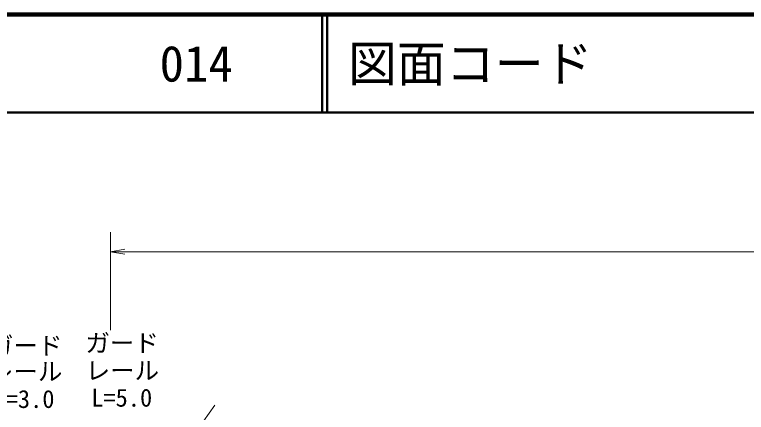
# Model space of a CAD drawing. Units: millimetres, scale not verified. Extents: x 40000 to 680000, y 20000 to 380000.
# Drawn here: x 86333 to 161088, y 339404 to 380000 of the extents above; entities that cross this region are included whole.
import ezdxf
from ezdxf.enums import TextEntityAlignment as Align

# ---------------------------------------------------------------- set-up
doc = ezdxf.new("R2010")
doc.units = ezdxf.units.MM
doc.header["$LTSCALE"] = 1000
for name, color, linetype, lineweight in [('M-BMK-SRVR', 3, 'Continuous', 13), ('M-STR-STR3', 7, 'Continuous', 13), ('M-TTL', 2, 'Continuous', 140), ('M-TTL-LINE', 7, 'Continuous', 50)]:
    doc.layers.add(name, color=color, linetype=linetype, lineweight=lineweight)
doc.layers.add('M-TTL-TXT', color=7, linetype='Continuous')
doc.styles.add('ＭＳ ゴシック', font='')
doc.styles.get('ＭＳ ゴシック').set_extended_font_data('MS Gothic')

# ---------------------------------------------------------------- blocks, each defined once
blk = doc.blocks.new('open_arrow')
at = {"color": 0, "linetype": 'Continuous', "lineweight": -2}
blk.add_lwpolyline([(7.5, 1.25), (0, 0), (7.5, -1.25)], dxfattribs=at)

msp = doc.modelspace()

# ---------------------------------------------------------------- linework, layer by layer
at = {"layer": 'M-BMK-SRVR'}
msp.add_line((106784, 340138), (86569, 311961), dxfattribs=at)
at = {"layer": 'M-STR-STR3'}
for p, q in [((96141, 347805), (96141, 357805)), ((96141, 355805), (241326, 355805))]:
    msp.add_line(p, q, dxfattribs=at)
at = {"layer": 'M-TTL'}
msp.add_line((680000, 380000), (40000, 380000), dxfattribs=at)
at = {"layer": 'M-TTL-LINE'}
for p, q in [((117750, 380000), (117750, 370000)), ((118250, 380000), (118250, 370000)), ((40000, 370000), (680000, 370000))]:
    msp.add_line(p, q, dxfattribs=at)

# ---------------------------------------------------------------- block references
at = {"layer": 'M-STR-STR3', "xscale": 193, "yscale": 193}
msp.add_blockref('open_arrow', (96141, 355805), dxfattribs=at)

# ---------------------------------------------------------------- texts
at = {"layer": 'M-STR-STR3', "style": 'ＭＳ ゴシック'}
for s, p in [('ガード', (93559, 345014)), ('ガード', (83712, 344756)), ('レール', (93592, 342210)), ('レール', (83712, 342111)), ('L=3.0', (84169, 339301)), ('L=5.0', (94154, 339434))]:
    msp.add_text(s, height=1833, dxfattribs=at).set_placement(p, align=Align.BOTTOM_LEFT)
at = {"layer": 'M-TTL-TXT', "style": 'ＭＳ ゴシック'}
for s, p in [('014', (101142, 375000)), ('図面コード', (120380, 375000))]:
    msp.add_text(s, height=3666, dxfattribs=at).set_placement(p, align=Align.MIDDLE_LEFT)

doc.saveas('drawing.dxf')
